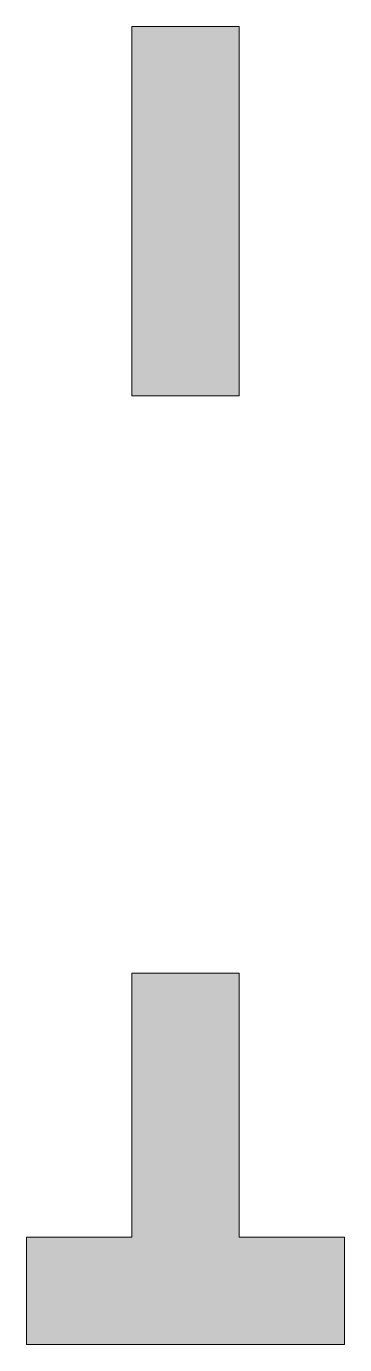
# Model space of a CAD drawing. Header units: metres. Extents: x 172 to 226, y 30 to 255.
import ezdxf

# ---------------------------------------------------------------- set-up
doc = ezdxf.new("R2010")
doc.units = ezdxf.units.M
doc.layers.add('FILL_YELLOW_FFFF00', color=7, linetype='Continuous', true_color=0xffff00)

msp = doc.modelspace()

# ---------------------------------------------------------------- hatches: boundary and pattern name
at = {"layer": 'FILL_YELLOW_FFFF00', "true_color": 0xffff00}
h = msp.add_hatch(color=7, dxfattribs=at)
h.dxf.hatch_style = 1
h.paths.add_polyline_path([(190.05, 191.85), (190.05, 254.85), (208.35, 254.85), (208.35, 191.85), (190.05, 191.85)])
h = msp.add_hatch(color=7, dxfattribs=at)
h.dxf.hatch_style = 1
h.paths.add_polyline_path([(208.35, 48.45), (226.35, 48.45), (226.35, 30.15), (172.05, 30.15), (172.05, 48.45), (190.05, 48.45), (190.05, 93.45), (208.35, 93.45), (208.35, 48.45)])

# ---------------------------------------------------------------- linework, layer by layer
at = {"layer": 'FILL_YELLOW_FFFF00', "lineweight": 0, "true_color": 0xffff00}
for points in [[(190.05, 191.85), (190.05, 254.85), (208.35, 254.85), (208.35, 191.85)], [(208.35, 48.45), (226.35, 48.45), (226.35, 30.15), (172.05, 30.15), (172.05, 48.45), (190.05, 48.45), (190.05, 93.45), (208.35, 93.45)]]:
    msp.add_lwpolyline(points, close=True, dxfattribs=at)

doc.saveas('drawing.dxf')
